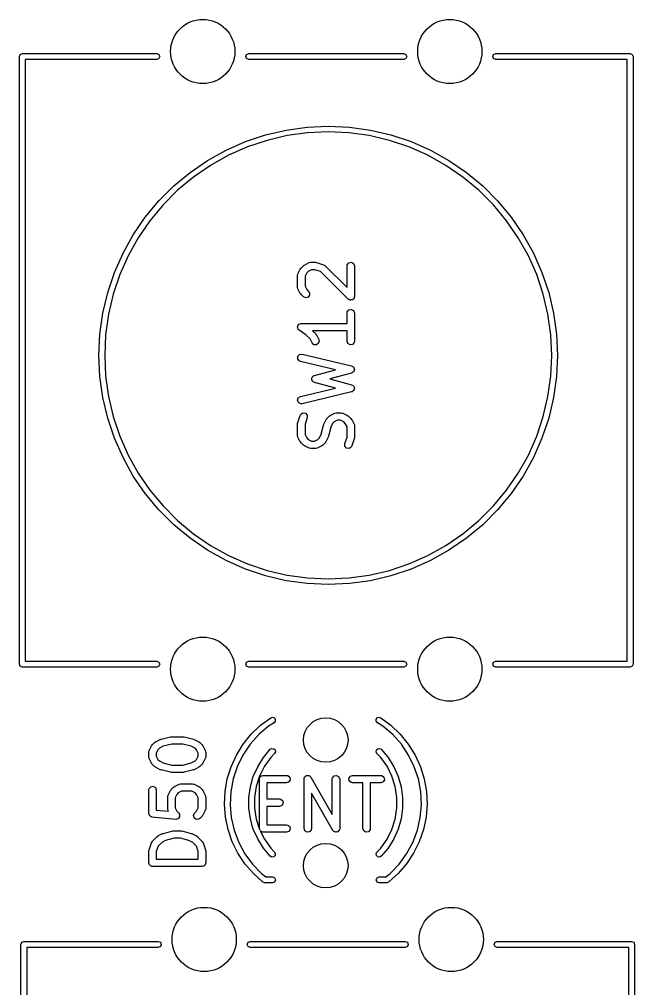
# Model space of a CAD drawing. Extents: x 36 to 247, y -101 to -40.
# Drawn here: x 141.11 to 153.56, y -59.79 to -40.18 of the extents above; entities that cross this region are included whole.
import ezdxf

# ---------------------------------------------------------------- set-up
doc = ezdxf.new("R2010")
doc.units = 0
doc.layers.add('BLACK', color=7, linetype='CONTINUOUS')

msp = doc.modelspace()

# ---------------------------------------------------------------- linework, layer by layer
at = {"layer": 'BLACK', "linetype": 'CONTINUOUS'}
for p, q in [((141.11, -40.93), (141.127574, -40.887574)), ((141.11, -53.23), (141.11, -40.93)), ((141.127574, -40.887574), (141.17, -40.87)), ((141.17, -40.87), (143.89, -40.87)), ((143.89, -40.99), (141.23, -40.99)), ((141.23, -40.99), (141.23, -53.17)), ((143.89, -40.87), (143.932426, -40.887574)), ((143.932426, -40.972426), (143.89, -40.99)), ((143.932426, -40.887574), (143.95, -40.93)), ((143.95, -40.93), (143.932426, -40.972426)), ((145.69, -40.93), (145.707574, -40.887574)), ((145.707574, -40.972426), (145.69, -40.93)), ((145.707574, -40.887574), (145.75, -40.87)), ((145.75, -40.99), (145.707574, -40.972426)), ((145.75, -40.87), (148.89, -40.87)), ((148.89, -40.99), (145.75, -40.99)), ((148.89, -40.87), (148.932426, -40.887574)), ((148.932426, -40.972426), (148.89, -40.99)), ((148.932426, -40.887574), (148.95, -40.93)), ((148.95, -40.93), (148.932426, -40.972426)), ((150.69, -40.93), (150.707574, -40.887574)), ((150.707574, -40.972426), (150.69, -40.93)), ((150.707574, -40.887574), (150.75, -40.87)), ((150.75, -40.99), (150.707574, -40.972426)), ((150.75, -40.87), (153.47, -40.87)), ((153.41, -40.99), (150.75, -40.99)), ((153.41, -53.17), (153.41, -40.99)), ((153.47, -40.87), (153.512426, -40.887574)), ((153.512426, -40.887574), (153.53, -40.93)), ((153.53, -40.93), (153.53, -53.23)), ((146.507577, -42.419939), (146.931962, -42.360739)), ((146.931962, -42.360739), (147.36, -42.34095)), ((147.36, -42.34095), (147.788038, -42.360739)), ((147.788038, -42.360739), (148.212423, -42.419939)), ((145.684182, -42.654215), (146.090464, -42.518043)), ((146.090464, -42.518043), (146.507577, -42.419939)), ((146.52874, -42.533151), (146.121982, -42.628819)), ((146.942589, -42.475421), (146.52874, -42.533151)), ((147.36, -42.456123), (146.942589, -42.475421)), ((147.777411, -42.475421), (147.36, -42.456123)), ((148.19126, -42.533151), (147.777411, -42.475421)), ((148.598018, -42.628819), (148.19126, -42.533151)), ((148.212423, -42.419939), (148.629536, -42.518043)), ((148.629536, -42.518043), (149.035818, -42.654215)), ((145.292197, -42.827293), (145.684182, -42.654215)), ((146.121982, -42.628819), (145.725787, -42.76161)), ((148.994213, -42.76161), (148.598018, -42.628819)), ((149.035818, -42.654215), (149.427803, -42.827293)), ((144.917855, -43.0358), (145.292197, -42.827293)), ((145.343535, -42.930391), (144.978486, -43.133722)), ((145.725787, -42.76161), (145.343535, -42.930391)), ((149.376465, -42.930391), (148.994213, -42.76161)), ((149.741514, -43.133722), (149.376465, -42.930391)), ((149.427803, -42.827293), (149.802145, -43.0358)), ((144.564348, -43.277958), (144.917855, -43.0358)), ((144.978486, -43.133722), (144.633755, -43.369868)), ((150.086245, -43.369868), (149.741514, -43.133722)), ((149.802145, -43.0358), (150.155652, -43.277958)), ((144.234692, -43.551701), (144.564348, -43.277958)), ((150.155652, -43.277958), (150.485308, -43.551701)), ((144.633755, -43.369868), (144.312284, -43.636815)), ((150.407716, -43.636815), (150.086245, -43.369868)), ((143.931701, -43.854692), (144.234692, -43.551701)), ((144.312284, -43.636815), (144.016815, -43.932284)), ((150.703185, -43.932284), (150.407716, -43.636815)), ((150.485308, -43.551701), (150.788299, -43.854692)), ((143.657958, -44.184348), (143.931701, -43.854692)), ((144.016815, -43.932284), (143.749868, -44.253755)), ((150.970132, -44.253755), (150.703185, -43.932284)), ((150.788299, -43.854692), (151.062042, -44.184348)), ((143.4158, -44.537855), (143.657958, -44.184348)), ((143.749868, -44.253755), (143.513722, -44.598486)), ((151.206278, -44.598486), (150.970132, -44.253755)), ((151.062042, -44.184348), (151.3042, -44.537855)), ((143.207293, -44.912197), (143.4158, -44.537855)), ((143.513722, -44.598486), (143.310391, -44.963535)), ((151.409609, -44.963535), (151.206278, -44.598486)), ((151.3042, -44.537855), (151.512707, -44.912197)), ((143.034215, -45.304182), (143.207293, -44.912197)), ((151.512707, -44.912197), (151.685785, -45.304182)), ((143.310391, -44.963535), (143.14161, -45.345787)), ((146.876516, -45.151013), (146.971754, -45.103394)), ((146.971754, -45.103394), (146.99672, -45.095968)), ((146.99672, -45.095968), (147.001081, -45.097009)), ((147.001081, -45.097009), (147.005295, -45.095476)), ((147.005295, -45.095476), (147.100533, -45.095476)), ((147.100533, -45.095476), (147.122615, -45.099369)), ((147.122615, -45.099369), (147.12425, -45.099325)), ((147.12425, -45.099325), (147.267107, -45.146944)), ((147.744342, -45.144824), (147.777319, -45.105524)), ((147.777319, -45.105524), (147.827843, -45.096615)), ((147.827843, -45.096615), (147.872272, -45.122267)), ((151.57839, -45.345787), (151.409609, -44.963535)), ((142.898043, -45.710464), (143.034215, -45.304182)), ((146.747737, -45.327411), (146.795356, -45.232173)), ((146.795356, -45.232173), (146.808714, -45.214162)), ((146.808714, -45.214162), (146.809405, -45.212681)), ((146.809405, -45.212681), (146.857024, -45.165062)), ((146.857024, -45.165062), (146.87539, -45.152202)), ((146.87539, -45.152202), (146.876516, -45.151013)), ((146.924077, -45.310141), (146.889819, -45.378657)), ((146.954484, -45.279734), (146.924077, -45.310141)), ((147.023, -45.245476), (146.954484, -45.279734)), ((147.088363, -45.245476), (147.023, -45.245476)), ((147.202876, -45.283647), (147.088363, -45.245476)), ((147.761786, -45.842556), (147.202876, -45.283647)), ((147.267107, -45.146944), (147.290012, -45.159346)), ((147.290012, -45.159346), (147.292359, -45.163167)), ((147.292359, -45.163167), (147.296423, -45.165062)), ((147.296423, -45.165062), (147.739819, -45.608457)), ((147.739819, -45.170476), (147.744342, -45.144824)), ((147.739819, -45.608457), (147.739819, -45.170476)), ((147.872272, -45.122267), (147.889819, -45.170476)), ((147.889819, -45.170476), (147.889819, -45.789523)), ((151.685785, -45.304182), (151.821957, -45.710464)), ((143.14161, -45.345787), (143.008819, -45.741982)), ((146.739819, -45.360952), (146.744342, -45.3353)), ((146.739819, -45.599047), (146.739819, -45.360952)), ((146.744342, -45.3353), (146.747224, -45.331864)), ((146.747224, -45.331864), (146.747737, -45.327411)), ((146.889819, -45.378657), (146.889819, -45.581342)), ((151.711181, -45.741982), (151.57839, -45.345787)), ((146.741352, -45.60326), (146.739819, -45.599047)), ((146.740311, -45.607621), (146.741352, -45.60326)), ((146.747737, -45.632588), (146.740311, -45.607621)), ((146.795356, -45.727826), (146.747737, -45.632588)), ((146.889819, -45.581342), (146.924077, -45.649858)), ((146.924077, -45.649858), (146.96309, -45.688871)), ((146.96309, -45.688871), (146.97803, -45.710208)), ((142.799939, -46.127577), (142.898043, -45.710464)), ((143.008819, -45.741982), (142.913151, -46.14874)), ((146.796545, -45.728951), (146.795356, -45.727826)), ((146.809405, -45.747318), (146.796545, -45.728951)), ((146.857024, -45.794937), (146.809405, -45.747318)), ((146.90352, -45.816618), (146.857024, -45.794937)), ((146.953075, -45.803341), (146.90352, -45.816618)), ((146.982501, -45.761315), (146.953075, -45.803341)), ((146.97803, -45.710208), (146.982501, -45.761315)), ((147.782239, -45.852093), (147.761786, -45.842556)), ((147.801795, -45.863384), (147.782239, -45.852093)), ((147.805175, -45.862787), (147.801795, -45.863384)), ((147.808283, -45.864237), (147.805175, -45.862787)), ((147.830085, -45.858395), (147.808283, -45.864237)), ((147.852319, -45.854475), (147.830085, -45.858395)), ((147.854523, -45.851847), (147.852319, -45.854475)), ((147.857837, -45.85096), (147.854523, -45.851847)), ((147.870785, -45.832468), (147.857837, -45.85096)), ((147.885296, -45.815175), (147.870785, -45.832468)), ((147.886104, -45.81059), (147.885296, -45.815175)), ((147.887264, -45.808934), (147.886104, -45.81059)), ((147.889819, -45.789523), (147.886976, -45.805645)), ((147.886976, -45.805645), (147.887264, -45.808934)), ((151.806849, -46.14874), (151.711181, -45.741982)), ((151.821957, -45.710464), (151.920061, -46.127577)), ((147.744342, -46.097205), (147.777319, -46.057905)), ((147.777319, -46.057905), (147.827843, -46.048996)), ((147.827843, -46.048996), (147.872272, -46.074648)), ((147.872272, -46.074648), (147.889819, -46.122857)), ((142.740739, -46.551962), (142.799939, -46.127577)), ((142.913151, -46.14874), (142.855421, -46.562589)), ((147.739819, -46.122857), (147.744342, -46.097205)), ((147.739819, -46.333571), (147.739819, -46.122857)), ((147.889819, -46.122857), (147.889819, -46.694285)), ((151.864579, -46.562589), (151.806849, -46.14874)), ((151.920061, -46.127577), (151.979261, -46.551962)), ((146.739974, -46.403744), (146.741706, -46.399794)), ((146.746087, -46.424635), (146.739974, -46.403744)), ((146.740958, -46.395547), (146.75184, -46.376698)), ((146.741706, -46.399794), (146.740958, -46.395547)), ((146.749867, -46.446071), (146.746087, -46.424635)), ((146.75317, -46.448843), (146.749867, -46.446071)), ((146.75184, -46.376698), (146.760587, -46.356764)), ((146.754382, -46.452982), (146.75317, -46.448843)), ((146.773216, -46.470975), (146.754382, -46.452982)), ((146.760587, -46.356764), (146.764454, -46.354852)), ((146.764454, -46.354852), (146.76661, -46.351118)), ((146.76661, -46.351118), (146.787063, -46.343673)), ((146.909894, -46.562093), (146.773216, -46.470975)), ((146.787063, -46.343673), (146.806576, -46.334026)), ((146.806576, -46.334026), (146.810765, -46.335046)), ((146.810765, -46.335046), (146.814819, -46.333571)), ((146.814819, -46.333571), (147.739819, -46.333571)), ((147.739819, -46.483571), (147.043504, -46.483571)), ((147.043504, -46.483571), (147.105947, -46.546014)), ((147.739819, -46.694285), (147.739819, -46.483571)), ((142.72095, -46.98), (142.740739, -46.551962)), ((142.855421, -46.562589), (142.836123, -46.98)), ((146.991275, -46.643474), (146.909894, -46.562093)), ((147.033451, -46.727826), (146.991275, -46.643474)), ((147.105947, -46.546014), (147.118809, -46.564382)), ((147.118809, -46.564382), (147.119996, -46.565506)), ((147.119996, -46.565506), (147.167615, -46.660744)), ((147.167615, -46.660744), (147.175041, -46.68571)), ((151.883877, -46.98), (151.864579, -46.562589)), ((151.979261, -46.551962), (151.99905, -46.98)), ((147.070705, -46.763098), (147.033451, -46.727826)), ((147.121915, -46.766173), (147.070705, -46.763098)), ((147.163121, -46.735609), (147.121915, -46.766173)), ((147.175041, -46.68571), (147.163121, -46.735609)), ((147.757366, -46.742494), (147.739819, -46.694285)), ((147.801795, -46.768146), (147.757366, -46.742494)), ((147.852319, -46.759237), (147.801795, -46.768146)), ((147.885296, -46.719937), (147.852319, -46.759237)), ((147.889819, -46.694285), (147.885296, -46.719937)), ((142.740739, -47.408038), (142.72095, -46.98)), ((142.836123, -46.98), (142.855421, -47.397411)), ((146.742948, -47.049055), (146.745983, -46.997841)), ((146.773541, -47.090238), (146.742948, -47.049055)), ((146.745983, -46.997841), (146.781228, -46.960562)), ((146.781228, -46.960562), (146.832191, -46.954659)), ((146.832191, -46.954659), (147.832191, -47.192754)), ((151.864579, -47.397411), (151.883877, -46.98)), ((151.99905, -46.98), (151.979261, -47.408038)), ((146.797447, -47.100579), (146.773541, -47.090238)), ((147.508303, -47.26983), (146.797447, -47.100579)), ((147.081208, -47.383722), (147.508303, -47.26983)), ((147.832191, -47.192754), (147.856097, -47.203095)), ((147.856097, -47.203095), (147.860788, -47.209409)), ((147.860788, -47.209409), (147.867916, -47.212744)), ((147.867916, -47.212744), (147.875691, -47.229472)), ((147.875691, -47.229472), (147.886691, -47.244278)), ((147.889542, -47.259267), (147.884746, -47.277077)), ((147.886691, -47.244278), (147.886225, -47.252132)), ((147.886225, -47.252132), (147.889542, -47.259267)), ((142.799939, -47.832423), (142.740739, -47.408038)), ((142.855421, -47.397411), (142.913151, -47.81126)), ((147.02581, -47.462637), (147.030854, -47.443901)), ((147.028701, -47.468856), (147.02581, -47.462637)), ((147.030854, -47.443901), (147.032522, -47.424575)), ((147.032522, -47.424575), (147.037365, -47.41972)), ((147.037365, -47.41972), (147.039148, -47.413099)), ((147.039148, -47.413099), (147.055052, -47.40199)), ((147.055052, -47.40199), (147.068755, -47.388255)), ((147.068755, -47.388255), (147.075585, -47.387649)), ((147.075585, -47.387649), (147.081208, -47.383722)), ((147.834144, -47.338182), (147.391613, -47.45619)), ((147.391613, -47.45619), (147.834144, -47.574198)), ((147.840595, -47.333676), (147.834144, -47.338182)), ((147.84841, -47.332771), (147.840595, -47.333676)), ((147.861083, -47.319365), (147.84841, -47.332771)), ((147.876204, -47.308805), (147.861083, -47.319365)), ((147.878248, -47.30121), (147.876204, -47.308805)), ((147.883655, -47.295492), (147.878248, -47.30121)), ((147.884746, -47.277077), (147.883655, -47.295492)), ((151.806849, -47.81126), (151.864579, -47.397411)), ((151.979261, -47.408038), (151.920061, -47.832423)), ((146.797447, -47.811801), (147.508303, -47.642549)), ((147.028112, -47.475688), (147.028701, -47.468856)), ((147.039257, -47.491565), (147.028112, -47.475688)), ((147.047436, -47.509159), (147.039257, -47.491565)), ((147.053647, -47.512064), (147.047436, -47.509159)), ((147.057588, -47.517678), (147.053647, -47.512064)), ((147.081208, -47.528658), (147.057588, -47.517678)), ((147.508303, -47.642549), (147.081208, -47.528658)), ((147.834144, -47.574198), (147.857764, -47.585178)), ((147.857764, -47.585178), (147.862285, -47.591618)), ((147.862285, -47.591618), (147.869319, -47.595142)), ((147.869319, -47.595142), (147.876641, -47.612068)), ((147.876641, -47.612068), (147.887241, -47.627168)), ((147.884417, -47.659899), (147.882831, -47.678282)), ((147.889688, -47.642228), (147.884417, -47.659899)), ((147.887241, -47.627168), (147.886564, -47.635007)), ((147.886564, -47.635007), (147.889688, -47.642228)), ((142.898043, -48.249536), (142.799939, -47.832423)), ((142.913151, -47.81126), (143.008819, -48.218018)), ((146.73995, -47.889199), (146.754614, -47.840037)), ((146.754614, -47.840037), (146.797447, -47.811801)), ((147.832191, -47.719626), (146.832191, -47.957721)), ((147.838759, -47.715296), (147.832191, -47.719626)), ((147.846597, -47.714601), (147.838759, -47.715296)), ((147.859628, -47.701538), (147.846597, -47.714601)), ((147.875024, -47.69139), (147.859628, -47.701538)), ((147.877271, -47.683854), (147.875024, -47.69139)), ((147.882831, -47.678282), (147.877271, -47.683854)), ((151.711181, -48.218018), (151.806849, -47.81126)), ((151.920061, -47.832423), (151.821957, -48.249536)), ((146.760319, -47.936285), (146.73995, -47.889199)), ((146.806188, -47.959263), (146.760319, -47.936285)), ((146.832191, -47.957721), (146.806188, -47.959263)), ((143.034215, -48.655818), (142.898043, -48.249536)), ((143.008819, -48.218018), (143.14161, -48.614213)), ((146.743668, -48.337235), (146.791287, -48.194378)), ((146.791287, -48.194378), (146.803689, -48.171473)), ((146.803689, -48.171473), (146.847402, -48.144618)), ((146.847402, -48.144618), (146.89815, -48.152143)), ((146.933589, -48.241813), (146.889819, -48.373122)), ((146.89815, -48.152143), (146.932188, -48.190529)), ((146.932188, -48.190529), (146.933589, -48.241813)), ((147.333214, -48.2603), (147.380833, -48.212681)), ((147.380833, -48.212681), (147.399199, -48.199821)), ((147.399199, -48.199821), (147.400325, -48.198632)), ((147.400325, -48.198632), (147.495563, -48.151013)), ((147.495563, -48.151013), (147.520529, -48.143587)), ((147.520529, -48.143587), (147.52489, -48.144628)), ((147.52489, -48.144628), (147.529104, -48.143095)), ((147.529104, -48.143095), (147.624342, -48.143095)), ((147.624342, -48.143095), (147.649994, -48.147618)), ((147.649994, -48.147618), (147.653429, -48.1505)), ((147.653429, -48.1505), (147.657883, -48.151013)), ((147.657883, -48.151013), (147.753121, -48.198632)), ((147.753121, -48.198632), (147.771129, -48.211988)), ((147.771129, -48.211988), (147.772612, -48.21268)), ((147.772612, -48.21268), (147.820232, -48.260299)), ((151.57839, -48.614213), (151.711181, -48.218018)), ((151.821957, -48.249536), (151.685785, -48.655818)), ((146.739819, -48.360952), (146.743712, -48.338869)), ((146.739819, -48.599047), (146.739819, -48.360952)), ((146.743712, -48.338869), (146.743668, -48.337235)), ((146.889819, -48.373122), (146.889819, -48.581342)), ((147.220244, -48.572871), (147.265867, -48.390381)), ((147.265867, -48.390381), (147.271139, -48.378558)), ((147.271139, -48.378558), (147.271546, -48.37503)), ((147.271546, -48.37503), (147.319165, -48.279792)), ((147.319165, -48.279792), (147.332523, -48.261781)), ((147.332523, -48.261781), (147.333214, -48.2603)), ((147.409392, -48.434747), (147.36377, -48.617237)), ((147.447886, -48.35776), (147.409392, -48.434747)), ((147.478293, -48.327353), (147.447886, -48.35776)), ((147.546809, -48.293095), (147.478293, -48.327353)), ((147.606637, -48.293095), (147.546809, -48.293095)), ((147.675153, -48.327353), (147.606637, -48.293095)), ((147.705561, -48.35776), (147.675153, -48.327353)), ((147.739819, -48.426276), (147.705561, -48.35776)), ((147.739819, -48.634496), (147.739819, -48.426276)), ((147.820232, -48.260299), (147.833094, -48.278667)), ((147.833094, -48.278667), (147.834282, -48.279792)), ((147.834282, -48.279792), (147.881901, -48.37503)), ((147.881901, -48.37503), (147.889327, -48.399996)), ((147.889327, -48.399996), (147.888285, -48.404357)), ((147.888285, -48.404357), (147.889819, -48.408571)), ((147.889819, -48.408571), (147.889819, -48.646666)), ((143.14161, -48.614213), (143.310391, -48.996465)), ((146.741352, -48.60326), (146.739819, -48.599047)), ((146.740311, -48.607621), (146.741352, -48.60326)), ((146.747737, -48.632588), (146.740311, -48.607621)), ((146.795356, -48.727826), (146.747737, -48.632588)), ((146.889819, -48.581342), (146.924077, -48.649858)), ((147.181751, -48.649858), (147.220244, -48.572871)), ((147.358091, -48.632588), (147.310472, -48.727826)), ((147.358497, -48.629059), (147.358091, -48.632588)), ((147.36377, -48.617237), (147.358497, -48.629059)), ((147.696049, -48.765806), (147.739819, -48.634496)), ((151.409609, -48.996465), (151.57839, -48.614213)), ((143.207293, -49.047803), (143.034215, -48.655818)), ((146.796545, -48.728951), (146.795356, -48.727826)), ((146.809405, -48.747318), (146.796545, -48.728951)), ((146.857024, -48.794937), (146.809405, -48.747318)), ((146.858505, -48.795628), (146.857024, -48.794937)), ((146.876516, -48.808986), (146.858505, -48.795628)), ((146.971754, -48.856605), (146.876516, -48.808986)), ((146.924077, -48.649858), (146.954484, -48.680265)), ((146.954484, -48.680265), (147.023, -48.714523)), ((147.023, -48.714523), (147.082828, -48.714523)), ((147.082828, -48.714523), (147.151344, -48.680265)), ((147.229312, -48.808986), (147.134074, -48.856605)), ((147.151344, -48.680265), (147.181751, -48.649858)), ((147.230437, -48.807796), (147.229312, -48.808986)), ((147.248804, -48.794937), (147.230437, -48.807796)), ((147.296423, -48.747318), (147.248804, -48.794937)), ((147.297114, -48.745836), (147.296423, -48.747318)), ((147.310472, -48.727826), (147.297114, -48.745836)), ((147.69745, -48.81709), (147.696049, -48.765806)), ((147.731487, -48.855475), (147.69745, -48.81709)), ((147.825948, -48.836145), (147.782236, -48.863)), ((147.838351, -48.81324), (147.825948, -48.836145)), ((147.88597, -48.670384), (147.838351, -48.81324)), ((147.889819, -48.646666), (147.885925, -48.668748)), ((147.885925, -48.668748), (147.88597, -48.670384)), ((151.685785, -48.655818), (151.512707, -49.047803)), ((143.310391, -48.996465), (143.513722, -49.361514)), ((146.976207, -48.857117), (146.971754, -48.856605)), ((146.979643, -48.86), (146.976207, -48.857117)), ((147.005295, -48.864523), (146.979643, -48.86)), ((147.100533, -48.864523), (147.005295, -48.864523)), ((147.104746, -48.862989), (147.100533, -48.864523)), ((147.109107, -48.864031), (147.104746, -48.862989)), ((147.134074, -48.856605), (147.109107, -48.864031)), ((147.782236, -48.863), (147.731487, -48.855475)), ((151.206278, -49.361514), (151.409609, -48.996465)), ((143.4158, -49.422145), (143.207293, -49.047803)), ((151.512707, -49.047803), (151.3042, -49.422145)), ((143.657958, -49.775652), (143.4158, -49.422145)), ((143.513722, -49.361514), (143.749868, -49.706245)), ((150.970132, -49.706245), (151.206278, -49.361514)), ((151.3042, -49.422145), (151.062042, -49.775652)), ((143.931701, -50.105308), (143.657958, -49.775652)), ((143.749868, -49.706245), (144.016815, -50.027716)), ((150.703185, -50.027716), (150.970132, -49.706245)), ((151.062042, -49.775652), (150.788299, -50.105308)), ((144.234692, -50.408299), (143.931701, -50.105308)), ((144.016815, -50.027716), (144.312284, -50.323185)), ((150.407716, -50.323185), (150.703185, -50.027716)), ((150.788299, -50.105308), (150.485308, -50.408299)), ((144.564348, -50.682042), (144.234692, -50.408299)), ((144.312284, -50.323185), (144.633755, -50.590132)), ((150.086245, -50.590132), (150.407716, -50.323185)), ((150.485308, -50.408299), (150.155652, -50.682042)), ((144.633755, -50.590132), (144.978486, -50.826278)), ((149.741514, -50.826278), (150.086245, -50.590132)), ((144.917855, -50.9242), (144.564348, -50.682042)), ((150.155652, -50.682042), (149.802145, -50.9242)), ((145.292197, -51.132707), (144.917855, -50.9242)), ((144.978486, -50.826278), (145.343535, -51.029609)), ((149.376465, -51.029609), (149.741514, -50.826278)), ((149.802145, -50.9242), (149.427803, -51.132707)), ((145.684182, -51.305785), (145.292197, -51.132707)), ((145.343535, -51.029609), (145.725787, -51.19839)), ((148.994213, -51.19839), (149.376465, -51.029609)), ((149.427803, -51.132707), (149.035818, -51.305785)), ((146.090464, -51.441957), (145.684182, -51.305785)), ((145.725787, -51.19839), (146.121982, -51.331181)), ((146.121982, -51.331181), (146.52874, -51.426849)), ((148.19126, -51.426849), (148.598018, -51.331181)), ((148.598018, -51.331181), (148.994213, -51.19839)), ((149.035818, -51.305785), (148.629536, -51.441957)), ((146.507577, -51.540061), (146.090464, -51.441957)), ((146.931962, -51.599261), (146.507577, -51.540061)), ((146.52874, -51.426849), (146.942589, -51.484579)), ((146.942589, -51.484579), (147.36, -51.503877)), ((147.36, -51.503877), (147.777411, -51.484579)), ((147.777411, -51.484579), (148.19126, -51.426849)), ((148.212423, -51.540061), (147.788038, -51.599261)), ((148.629536, -51.441957), (148.212423, -51.540061)), ((147.36, -51.61905), (146.931962, -51.599261)), ((147.788038, -51.599261), (147.36, -51.61905)), ((141.127574, -53.272426), (141.11, -53.23)), ((141.17, -53.29), (141.127574, -53.272426)), ((143.89, -53.29), (141.17, -53.29)), ((141.23, -53.17), (143.89, -53.17)), ((143.89, -53.17), (143.932426, -53.187574)), ((143.932426, -53.272426), (143.89, -53.29)), ((143.932426, -53.187574), (143.95, -53.23)), ((143.95, -53.23), (143.932426, -53.272426)), ((145.69, -53.23), (145.707574, -53.187574)), ((145.707574, -53.272426), (145.69, -53.23)), ((145.707574, -53.187574), (145.75, -53.17)), ((145.75, -53.29), (145.707574, -53.272426)), ((145.75, -53.17), (148.89, -53.17)), ((148.89, -53.29), (145.75, -53.29)), ((148.89, -53.17), (148.932426, -53.187574)), ((148.932426, -53.272426), (148.89, -53.29)), ((148.932426, -53.187574), (148.95, -53.23)), ((148.95, -53.23), (148.932426, -53.272426)), ((150.69, -53.23), (150.707574, -53.187574)), ((150.707574, -53.272426), (150.69, -53.23)), ((150.707574, -53.187574), (150.75, -53.17)), ((150.75, -53.29), (150.707574, -53.272426)), ((150.75, -53.17), (153.41, -53.17)), ((153.47, -53.29), (150.75, -53.29)), ((153.512426, -53.272426), (153.47, -53.29)), ((153.53, -53.23), (153.512426, -53.272426)), ((145.990254, -54.466317), (146.198872, -54.312244)), ((146.198871, -54.312243), (146.234719, -54.302757)), ((146.198872, -54.312244), (146.198871, -54.312243)), ((146.234719, -54.302757), (146.269297, -54.316155)), ((146.269297, -54.316155), (146.289396, -54.347317)), ((148.330604, -54.347317), (148.350703, -54.316155)), ((148.350703, -54.316155), (148.385281, -54.302757)), ((148.385281, -54.302757), (148.421129, -54.312243)), ((148.421129, -54.312243), (148.421128, -54.312244)), ((148.421128, -54.312244), (148.629746, -54.466317)), ((145.802758, -54.645497), (145.990254, -54.466317)), ((146.153711, -54.48409), (145.954615, -54.65469)), ((146.263913, -54.413088), (146.153711, -54.48409)), ((146.287339, -54.384342), (146.263913, -54.413087)), ((146.263913, -54.413087), (146.263913, -54.413088)), ((146.289396, -54.347317), (146.287339, -54.384342)), ((148.332661, -54.384342), (148.330604, -54.347317)), ((148.356087, -54.413087), (148.332661, -54.384342)), ((148.356087, -54.413088), (148.356087, -54.413087)), ((148.466289, -54.48409), (148.356087, -54.413088)), ((148.665385, -54.65469), (148.466289, -54.48409)), ((148.629746, -54.466317), (148.817242, -54.645497)), ((143.977105, -54.747953), (144.167581, -54.700334)), ((144.167581, -54.700334), (144.182513, -54.69928)), ((144.182513, -54.69928), (144.185771, -54.698095)), ((144.185771, -54.698095), (144.423866, -54.698095)), ((144.423866, -54.698095), (144.438607, -54.700694)), ((144.438607, -54.700694), (144.442056, -54.700334)), ((144.442056, -54.700334), (144.632532, -54.747953)), ((145.639386, -54.846916), (145.802758, -54.645497)), ((145.954615, -54.65469), (145.780416, -54.850645)), ((148.839584, -54.850645), (148.665385, -54.65469)), ((148.817242, -54.645497), (148.980614, -54.846916)), ((143.737737, -54.977649), (143.785356, -54.882411)), ((143.785356, -54.882411), (143.798714, -54.8644)), ((143.798714, -54.8644), (143.799405, -54.862919)), ((143.799405, -54.862919), (143.847024, -54.8153)), ((143.847024, -54.8153), (143.86539, -54.80244)), ((143.86539, -54.80244), (143.866516, -54.801251)), ((143.866516, -54.801251), (143.961754, -54.753632)), ((144.021471, -54.891478), (143.944484, -54.929972)), ((143.961754, -54.753632), (143.97416, -54.749941)), ((143.97416, -54.749941), (143.977105, -54.747953)), ((144.195005, -54.848095), (144.021471, -54.891478)), ((144.414632, -54.848095), (144.195005, -54.848095)), ((144.588166, -54.891478), (144.414632, -54.848095)), ((144.665153, -54.929972), (144.588166, -54.891478)), ((144.632532, -54.747953), (144.644354, -54.753225)), ((144.644354, -54.753225), (144.647883, -54.753632)), ((144.647883, -54.753632), (144.743121, -54.801251)), ((144.743121, -54.801251), (144.761129, -54.814607)), ((144.761129, -54.814607), (144.762612, -54.815299)), ((144.762612, -54.815299), (144.810232, -54.862918)), ((144.810232, -54.862918), (144.823094, -54.881286)), ((144.823094, -54.881286), (144.824282, -54.882411)), ((144.824282, -54.882411), (144.871901, -54.977649)), ((145.502751, -55.06735), (145.639386, -54.846916)), ((145.780416, -54.850645), (145.634314, -55.068355)), ((148.985686, -55.068355), (148.839584, -54.850645)), ((148.980614, -54.846916), (149.117249, -55.06735)), ((143.729819, -55.01119), (143.734342, -54.985538)), ((143.729819, -55.106428), (143.729819, -55.01119)), ((143.731352, -55.110641), (143.729819, -55.106428)), ((143.730311, -55.115002), (143.731352, -55.110641)), ((143.737737, -55.139969), (143.730311, -55.115002)), ((143.734342, -54.985538), (143.737224, -54.982102)), ((143.737224, -54.982102), (143.737737, -54.977649)), ((143.914077, -54.960379), (143.879819, -55.028895)), ((143.879819, -55.028895), (143.879819, -55.088723)), ((143.879819, -55.088723), (143.914077, -55.157239)), ((143.944484, -54.929972), (143.914077, -54.960379)), ((144.695561, -54.960379), (144.665153, -54.929972)), ((144.729819, -55.028895), (144.695561, -54.960379)), ((144.695561, -55.157238), (144.729819, -55.088723)), ((144.729819, -55.088723), (144.729819, -55.028895)), ((144.871901, -54.977649), (144.879327, -55.002615)), ((144.879819, -55.106428), (144.875296, -55.13208)), ((144.879327, -55.002615), (144.878285, -55.006976)), ((144.878285, -55.006976), (144.879819, -55.01119)), ((144.879819, -55.01119), (144.879819, -55.106428)), ((145.395041, -55.30327), (145.502751, -55.06735)), ((145.634314, -55.068355), (145.518993, -55.303822)), ((146.047352, -55.118858), (146.18697, -54.952225)), ((146.196546, -55.115196), (146.069065, -55.29615)), ((146.18697, -54.952225), (146.219697, -54.93479)), ((146.273357, -55.035516), (146.196546, -55.115196)), ((146.219697, -54.93479), (146.256422, -54.939921)), ((146.256422, -54.939921), (146.283117, -54.96566)), ((146.289586, -55.002173), (146.273356, -55.035515)), ((146.273356, -55.035515), (146.273357, -55.035516)), ((146.283117, -54.96566), (146.289586, -55.002173)), ((148.330414, -55.002173), (148.336883, -54.96566)), ((148.346644, -55.035515), (148.330414, -55.002173)), ((148.336883, -54.96566), (148.363578, -54.939921)), ((148.346643, -55.035516), (148.346644, -55.035515)), ((148.423454, -55.115196), (148.346643, -55.035516)), ((148.363578, -54.939921), (148.400303, -54.93479)), ((148.400303, -54.93479), (148.43303, -54.952225)), ((148.550935, -55.29615), (148.423454, -55.115196)), ((148.43303, -54.952225), (148.572648, -55.118858)), ((149.101007, -55.303822), (148.985686, -55.068355)), ((149.117249, -55.06735), (149.224959, -55.30327)), ((143.785356, -55.235207), (143.737737, -55.139969)), ((143.786545, -55.236332), (143.785356, -55.235207)), ((143.799405, -55.254699), (143.786545, -55.236332)), ((143.847024, -55.302318), (143.799405, -55.254699)), ((143.848505, -55.303009), (143.847024, -55.302318)), ((143.866516, -55.316367), (143.848505, -55.303009)), ((143.914077, -55.157239), (143.944484, -55.187646)), ((143.944484, -55.187646), (144.021471, -55.226139)), ((144.021471, -55.226139), (144.195005, -55.269523)), ((144.195005, -55.269523), (144.414632, -55.269523)), ((144.414632, -55.269523), (144.588166, -55.226139)), ((144.588166, -55.226139), (144.665153, -55.187645)), ((144.665153, -55.187645), (144.695561, -55.157238)), ((144.762612, -55.302319), (144.744246, -55.315178)), ((144.810232, -55.2547), (144.762612, -55.302319)), ((144.810922, -55.253218), (144.810232, -55.2547)), ((144.824282, -55.235207), (144.810922, -55.253218)), ((144.871901, -55.139969), (144.824282, -55.235207)), ((144.872413, -55.135515), (144.871901, -55.139969)), ((144.875296, -55.13208), (144.872413, -55.135515)), ((145.31798, -55.550902), (145.395041, -55.30327)), ((145.518993, -55.303822), (145.436572, -55.552721)), ((145.843911, -55.501916), (145.932253, -55.303282)), ((145.932253, -55.303282), (146.047352, -55.118858)), ((146.069065, -55.29615), (145.970733, -55.494459)), ((148.649267, -55.494459), (148.550935, -55.29615)), ((148.572648, -55.118858), (148.687747, -55.303282)), ((148.687747, -55.303282), (148.776089, -55.501916)), ((149.183428, -55.552721), (149.101007, -55.303822)), ((149.224959, -55.30327), (149.30202, -55.550902)), ((143.961754, -55.363986), (143.866516, -55.316367)), ((143.965282, -55.364392), (143.961754, -55.363986)), ((143.977105, -55.369665), (143.965282, -55.364392)), ((144.167581, -55.417284), (143.977105, -55.369665)), ((144.171029, -55.416923), (144.167581, -55.417284)), ((144.185771, -55.419523), (144.171029, -55.416923)), ((144.423866, -55.419523), (144.185771, -55.419523)), ((144.427123, -55.418337), (144.423866, -55.419523)), ((144.442056, -55.417284), (144.427123, -55.418337)), ((144.632532, -55.369665), (144.442056, -55.417284)), ((144.635476, -55.367676), (144.632532, -55.369665)), ((144.647883, -55.363986), (144.635476, -55.367676)), ((144.743121, -55.316367), (144.647883, -55.363986)), ((144.744246, -55.315178), (144.743121, -55.316367)), ((145.784039, -55.710902), (145.843911, -55.501916)), ((145.970733, -55.494459), (145.903861, -55.705465)), ((145.983, -55.514239), (145.992743, -55.497366)), ((145.992743, -55.497366), (145.999101, -55.495051)), ((145.999101, -55.495051), (146.003452, -55.489867)), ((146.003452, -55.489867), (146.022643, -55.486482)), ((146.022643, -55.486482), (146.040952, -55.479819)), ((146.040952, -55.479819), (146.517142, -55.479819)), ((146.517142, -55.479819), (146.542794, -55.484342)), ((146.542794, -55.484342), (146.582094, -55.517319)), ((146.88093, -55.51703), (146.895789, -55.504673)), ((146.895789, -55.504673), (146.908214, -55.489867)), ((146.908214, -55.489867), (146.915043, -55.488662)), ((146.915043, -55.488662), (146.920377, -55.484228)), ((146.920377, -55.484228), (146.939704, -55.484314)), ((146.939704, -55.484314), (146.958738, -55.480958)), ((146.958738, -55.480958), (146.964744, -55.484426)), ((146.964744, -55.484426), (146.971679, -55.484457)), ((146.971679, -55.484457), (146.986427, -55.496945)), ((146.986427, -55.496945), (147.003167, -55.50661)), ((147.003167, -55.50661), (147.005539, -55.513127)), ((147.446665, -55.529167), (147.479642, -55.489867)), ((147.479642, -55.489867), (147.530166, -55.480958)), ((147.530166, -55.480958), (147.574595, -55.50661)), ((147.574595, -55.50661), (147.592142, -55.554819)), ((147.776615, -55.541795), (147.802267, -55.497366)), ((147.802267, -55.497366), (147.850476, -55.479819)), ((147.850476, -55.479819), (148.421904, -55.479819)), ((148.421904, -55.479819), (148.447556, -55.484342)), ((148.447556, -55.484342), (148.486856, -55.517319)), ((148.716139, -55.705465), (148.649267, -55.494459)), ((148.776089, -55.501916), (148.835961, -55.710902)), ((143.767319, -55.708143), (143.817843, -55.699234)), ((143.817843, -55.699234), (143.862272, -55.724886)), ((144.246342, -55.707202), (144.247468, -55.706013)), ((144.247468, -55.706013), (144.342706, -55.658394)), ((144.342706, -55.658394), (144.367672, -55.650968)), ((144.367672, -55.650968), (144.372033, -55.652009)), ((144.372033, -55.652009), (144.376247, -55.650476)), ((144.376247, -55.650476), (144.614342, -55.650476)), ((144.614342, -55.650476), (144.639994, -55.654999)), ((144.639994, -55.654999), (144.643429, -55.657881)), ((144.643429, -55.657881), (144.647883, -55.658394)), ((144.647883, -55.658394), (144.743121, -55.706013)), ((144.743121, -55.706013), (144.761129, -55.719369)), ((145.2728, -55.806282), (145.31798, -55.550902)), ((145.436572, -55.552721), (145.388564, -55.810478)), ((145.903861, -55.705465), (145.870019, -55.924212)), ((145.965952, -55.554819), (145.967669, -55.545077)), ((145.965952, -56.554819), (145.965952, -55.554819)), ((145.967091, -55.541795), (145.968757, -55.538909)), ((145.967669, -55.545077), (145.967091, -55.541795)), ((145.968757, -55.538909), (145.970475, -55.529167)), ((145.970475, -55.529167), (145.983, -55.514239)), ((146.517142, -55.629819), (146.115952, -55.629819)), ((146.115952, -55.629819), (146.115952, -55.956009)), ((146.565351, -55.612272), (146.517142, -55.629819)), ((146.591003, -55.567843), (146.565351, -55.612272)), ((146.582094, -55.517319), (146.591003, -55.567843)), ((146.870714, -55.554819), (146.875237, -55.529167)), ((146.870714, -56.554819), (146.870714, -55.554819)), ((146.875237, -55.529167), (146.879695, -55.523853)), ((146.879695, -55.523853), (146.88093, -55.51703)), ((147.005539, -55.513127), (147.010832, -55.517609)), ((147.010832, -55.517609), (147.442142, -56.272402)), ((147.442142, -55.554819), (147.446665, -55.529167)), ((147.442142, -56.272402), (147.442142, -55.554819)), ((147.592142, -55.554819), (147.592142, -56.554819)), ((147.785524, -55.592319), (147.776615, -55.541795)), ((147.824824, -55.625296), (147.785524, -55.592319)), ((147.850476, -55.629819), (147.824824, -55.625296)), ((148.06119, -55.629819), (147.850476, -55.629819)), ((148.06119, -56.554819), (148.06119, -55.629819)), ((148.421904, -55.629819), (148.21119, -55.629819)), ((148.21119, -55.629819), (148.21119, -56.554819)), ((148.470113, -55.612272), (148.421904, -55.629819)), ((148.495765, -55.567843), (148.470113, -55.612272)), ((148.486856, -55.517319), (148.495765, -55.567843)), ((148.749981, -55.924212), (148.716139, -55.705465)), ((149.231436, -55.810478), (149.183428, -55.552721)), ((149.30202, -55.550902), (149.3472, -55.806282)), ((143.729819, -55.773095), (143.734342, -55.747443)), ((143.729819, -56.249285), (143.729819, -55.773095)), ((143.734342, -55.747443), (143.767319, -55.708143)), ((143.862272, -55.724886), (143.879819, -55.773095)), ((143.879819, -55.773095), (143.879819, -56.18141)), ((144.110771, -55.915952), (144.115294, -55.8903)), ((144.115294, -55.8903), (144.118176, -55.886864)), ((144.118176, -55.886864), (144.118689, -55.882411)), ((144.118689, -55.882411), (144.166308, -55.787173)), ((144.166308, -55.787173), (144.179666, -55.769162)), ((144.179666, -55.769162), (144.180357, -55.767681)), ((144.180357, -55.767681), (144.227976, -55.720062)), ((144.227976, -55.720062), (144.246342, -55.707202)), ((144.295029, -55.865141), (144.260771, -55.933657)), ((144.325436, -55.834734), (144.295029, -55.865141)), ((144.393952, -55.800476), (144.325436, -55.834734)), ((144.596637, -55.800476), (144.393952, -55.800476)), ((144.665153, -55.834734), (144.596637, -55.800476)), ((144.695561, -55.865141), (144.665153, -55.834734)), ((144.729819, -55.933657), (144.695561, -55.865141)), ((144.761129, -55.719369), (144.762612, -55.720061)), ((144.762612, -55.720061), (144.810232, -55.76768)), ((144.810232, -55.76768), (144.823094, -55.786048)), ((144.823094, -55.786048), (144.824282, -55.787173)), ((144.824282, -55.787173), (144.871901, -55.882411)), ((144.871901, -55.882411), (144.879327, -55.907377)), ((145.260225, -56.065323), (145.2728, -55.806282)), ((145.388564, -55.810478), (145.375852, -56.07236)), ((145.753801, -55.926182), (145.784039, -55.710902)), ((147.452024, -56.59203), (147.020714, -55.837235)), ((147.020714, -55.837235), (147.020714, -56.554819)), ((148.835961, -55.710902), (148.866199, -55.926182)), ((149.244148, -56.07236), (149.231436, -55.810478)), ((149.3472, -55.806282), (149.359775, -56.065323)), ((144.110771, -56.154047), (144.110771, -55.915952)), ((144.260771, -55.933657), (144.260771, -56.136342)), ((144.729819, -56.136342), (144.729819, -55.933657)), ((144.879327, -55.907377), (144.878285, -55.911738)), ((144.878285, -55.911738), (144.879819, -55.915952)), ((144.879819, -55.915952), (144.879819, -56.154047)), ((145.280457, -56.323878), (145.260225, -56.065323)), ((145.375852, -56.07236), (145.398668, -56.333555)), ((145.753784, -56.143575), (145.753801, -55.926182)), ((145.870019, -55.924212), (145.870001, -56.145562)), ((146.115952, -55.956009), (146.374285, -55.956009)), ((146.374285, -55.956009), (146.399937, -55.960532)), ((146.422494, -56.088462), (146.374285, -56.106009)), ((146.399937, -55.960532), (146.439237, -55.993509)), ((146.448146, -56.044033), (146.422494, -56.088462)), ((146.439237, -55.993509), (146.448146, -56.044033)), ((148.749999, -56.145562), (148.749981, -55.924212)), ((148.866199, -55.926182), (148.866216, -56.143575)), ((149.221332, -56.333555), (149.244148, -56.07236)), ((149.359775, -56.065323), (149.339543, -56.323878)), ((143.735266, -56.264251), (143.729819, -56.249285)), ((143.736458, -56.280136), (143.735266, -56.264251)), ((143.74378, -56.287642), (143.736458, -56.280136)), ((143.747366, -56.297494), (143.74378, -56.287642)), ((143.879819, -56.18141), (144.128009, -56.206229)), ((144.112304, -56.15826), (144.110771, -56.154047)), ((144.111263, -56.162621), (144.112304, -56.15826)), ((144.118689, -56.187588), (144.111263, -56.162621)), ((144.128009, -56.206229), (144.118689, -56.187588)), ((144.260771, -56.136342), (144.295029, -56.204858)), ((144.295029, -56.204858), (144.334042, -56.243871)), ((144.334042, -56.243871), (144.348982, -56.265208)), ((144.348982, -56.265208), (144.349024, -56.265699)), ((144.349024, -56.265699), (144.34937, -56.266053)), ((144.34937, -56.266053), (144.351257, -56.291213)), ((144.351257, -56.291213), (144.353453, -56.316315)), ((144.634866, -56.290367), (144.656548, -56.24387)), ((144.648143, -56.339922), (144.634866, -56.290367)), ((144.656548, -56.24387), (144.695561, -56.204857)), ((144.695561, -56.204857), (144.729819, -56.136342)), ((144.824282, -56.282826), (144.810922, -56.300837)), ((144.871901, -56.187588), (144.824282, -56.282826)), ((144.872413, -56.183134), (144.871901, -56.187588)), ((144.875296, -56.179699), (144.872413, -56.183134)), ((144.879819, -56.154047), (144.875296, -56.179699)), ((145.783988, -56.358859), (145.753784, -56.143575)), ((145.870001, -56.145562), (145.903809, -56.364315)), ((146.374285, -56.106009), (146.115952, -56.106009)), ((146.115952, -56.106009), (146.115952, -56.479819)), ((148.716191, -56.364315), (148.749999, -56.145562)), ((148.866216, -56.143575), (148.836012, -56.358859)), ((143.761159, -56.305457), (143.747366, -56.297494)), ((143.772282, -56.31686), (143.761159, -56.305457)), ((143.789102, -56.321591), (143.772282, -56.31686)), ((143.791795, -56.323146), (143.789102, -56.321591)), ((143.793537, -56.322838), (143.791795, -56.323146)), ((143.797356, -56.323913), (143.793537, -56.322838)), ((144.273546, -56.371532), (143.797356, -56.323913)), ((144.274025, -56.371409), (144.273546, -56.371532)), ((144.274472, -56.371618), (144.274025, -56.371409)), ((144.298822, -56.365093), (144.274472, -56.371618)), ((144.323262, -56.358869), (144.298822, -56.365093)), ((144.323549, -56.358468), (144.323262, -56.358869)), ((144.324027, -56.358341), (144.323549, -56.358468)), ((144.338475, -56.337705), (144.324027, -56.358341)), ((144.353207, -56.317213), (144.338475, -56.337705)), ((144.353453, -56.316315), (144.353169, -56.316719)), ((144.353169, -56.316719), (144.353207, -56.317213)), ((144.690168, -56.369348), (144.648143, -56.339922)), ((144.741275, -56.364878), (144.690168, -56.369348)), ((144.762612, -56.349938), (144.741275, -56.364878)), ((144.810232, -56.302319), (144.762612, -56.349938)), ((144.810922, -56.300837), (144.810232, -56.302319)), ((145.333171, -56.57781), (145.280457, -56.323878)), ((145.398668, -56.333555), (145.456594, -56.589266)), ((145.843827, -56.567855), (145.783988, -56.358859)), ((145.903809, -56.364315), (145.970649, -56.575332)), ((146.115952, -56.479819), (146.517142, -56.479819)), ((146.517142, -56.479819), (146.542794, -56.484342)), ((146.542794, -56.484342), (146.582094, -56.517319)), ((148.649351, -56.575332), (148.716191, -56.364315)), ((148.836012, -56.358859), (148.776173, -56.567855)), ((149.163406, -56.589266), (149.221332, -56.333555)), ((149.339543, -56.323878), (149.286829, -56.57781)), ((143.914135, -56.706013), (144.009373, -56.658394)), ((144.009373, -56.658394), (144.021779, -56.654703)), ((144.021779, -56.654703), (144.024724, -56.652715)), ((144.024724, -56.652715), (144.2152, -56.605096)), ((144.2152, -56.605096), (144.230132, -56.604042)), ((144.230132, -56.604042), (144.23339, -56.602857)), ((144.23339, -56.602857), (144.376247, -56.602857)), ((144.376247, -56.602857), (144.390988, -56.605456)), ((144.390988, -56.605456), (144.394437, -56.605096)), ((144.394437, -56.605096), (144.584913, -56.652715)), ((144.584913, -56.652715), (144.596735, -56.657987)), ((144.596735, -56.657987), (144.600264, -56.658394)), ((144.600264, -56.658394), (144.695502, -56.706013)), ((145.417524, -56.823054), (145.333171, -56.57781)), ((145.456594, -56.589266), (145.548565, -56.834796)), ((145.932139, -56.766502), (145.843827, -56.567855)), ((145.972615, -56.573127), (145.965952, -56.554819)), ((145.970649, -56.575332), (145.974304, -56.582707)), ((145.974304, -56.582707), (145.972615, -56.573127)), ((146.000372, -56.61277), (145.984728, -56.603737)), ((145.984728, -56.603737), (146.068949, -56.773656)), ((146.0153, -56.625296), (146.000372, -56.61277)), ((146.025042, -56.627013), (146.0153, -56.625296)), ((146.027928, -56.62868), (146.025042, -56.627013)), ((146.03121, -56.628101), (146.027928, -56.62868)), ((146.040952, -56.629819), (146.03121, -56.628101)), ((146.517142, -56.629819), (146.040952, -56.629819)), ((146.565351, -56.612272), (146.517142, -56.629819)), ((146.591003, -56.567843), (146.565351, -56.612272)), ((146.582094, -56.517319), (146.591003, -56.567843)), ((146.888261, -56.603028), (146.870714, -56.554819)), ((146.93269, -56.62868), (146.888261, -56.603028)), ((146.983214, -56.619771), (146.93269, -56.62868)), ((147.016191, -56.580471), (146.983214, -56.619771)), ((147.020714, -56.554819), (147.016191, -56.580471)), ((147.457317, -56.596511), (147.452024, -56.59203)), ((147.459689, -56.603028), (147.457317, -56.596511)), ((147.476426, -56.612691), (147.459689, -56.603028)), ((147.491177, -56.625181), (147.476426, -56.612691)), ((147.498111, -56.625211), (147.491177, -56.625181)), ((147.504118, -56.62868), (147.498111, -56.625211)), ((147.523151, -56.625323), (147.504118, -56.62868)), ((147.542479, -56.62541), (147.523151, -56.625323)), ((147.547812, -56.620975), (147.542479, -56.62541)), ((147.554642, -56.619771), (147.547812, -56.620975)), ((147.567066, -56.604964), (147.554642, -56.619771)), ((147.581926, -56.592608), (147.567066, -56.604964)), ((147.58316, -56.585784), (147.581926, -56.592608)), ((147.587619, -56.580471), (147.58316, -56.585784)), ((147.592142, -56.554819), (147.587619, -56.580471)), ((148.078737, -56.603028), (148.06119, -56.554819)), ((148.123166, -56.62868), (148.078737, -56.603028)), ((148.17369, -56.619771), (148.123166, -56.62868)), ((148.206667, -56.580471), (148.17369, -56.619771)), ((148.21119, -56.554819), (148.206667, -56.580471)), ((148.551051, -56.773656), (148.649351, -56.575332)), ((148.776173, -56.567855), (148.687861, -56.766502)), ((149.071435, -56.834796), (149.163406, -56.589266)), ((149.286829, -56.57781), (149.202476, -56.823054)), ((143.733668, -56.987473), (143.781287, -56.844616)), ((143.781287, -56.844616), (143.793689, -56.821711)), ((143.793689, -56.821711), (143.79751, -56.819363)), ((143.79751, -56.819363), (143.799405, -56.8153)), ((143.799405, -56.8153), (143.894643, -56.720062)), ((143.894643, -56.720062), (143.913011, -56.707199)), ((143.913011, -56.707199), (143.914135, -56.706013)), ((143.992103, -56.834734), (143.91799, -56.908846)), ((144.06909, -56.79624), (143.992103, -56.834734)), ((144.242624, -56.752857), (144.06909, -56.79624)), ((144.367013, -56.752857), (144.242624, -56.752857)), ((144.540547, -56.79624), (144.367013, -56.752857)), ((144.617534, -56.834734), (144.540547, -56.79624)), ((144.691648, -56.908847), (144.617534, -56.834734)), ((144.695502, -56.706013), (144.713512, -56.719371)), ((144.713512, -56.719371), (144.714994, -56.720062)), ((144.714994, -56.720062), (144.810233, -56.8153)), ((144.810233, -56.8153), (144.825174, -56.836637)), ((144.825174, -56.836637), (144.825564, -56.841105)), ((144.825564, -56.841105), (144.828351, -56.844616)), ((144.828351, -56.844616), (144.87597, -56.987472)), ((145.532165, -57.055685), (145.417524, -56.823054)), ((145.548565, -56.834796), (145.672893, -57.065634)), ((146.047208, -56.950944), (145.932139, -56.766502)), ((146.068949, -56.773656), (146.196402, -56.95463)), ((148.423598, -56.95463), (148.551051, -56.773656)), ((148.687861, -56.766502), (148.572792, -56.950944)), ((148.947107, -57.065634), (149.071435, -56.834796)), ((149.202476, -56.823054), (149.087835, -57.055685)), ((143.729819, -57.01119), (143.733712, -56.989107)), ((143.729819, -57.249285), (143.729819, -57.01119)), ((143.733712, -56.989107), (143.733668, -56.987473)), ((143.91799, -56.908846), (143.879819, -57.02336)), ((143.879819, -57.02336), (143.879819, -57.174285)), ((144.729819, -57.02336), (144.691648, -56.908847)), ((144.729819, -57.174285), (144.729819, -57.02336)), ((144.87597, -56.987472), (144.879259, -57.009652)), ((144.879259, -57.009652), (144.879819, -57.01119)), ((144.879819, -57.01119), (144.879819, -57.249285)), ((145.67526, -57.271981), (145.532165, -57.055685)), ((145.672893, -57.065634), (145.827293, -57.27754)), ((146.186801, -57.117599), (146.047208, -56.950944)), ((146.196402, -56.95463), (146.273201, -57.034322)), ((146.273201, -57.034322), (146.2732, -57.034323)), ((146.2732, -57.034323), (146.289424, -57.067667)), ((146.289424, -57.067667), (146.28295, -57.10418)), ((148.330576, -57.067667), (148.3468, -57.034323)), ((148.33705, -57.10418), (148.330576, -57.067667)), ((148.346799, -57.034322), (148.423598, -56.95463)), ((148.3468, -57.034323), (148.346799, -57.034322)), ((148.572792, -56.950944), (148.433199, -57.117599)), ((148.792707, -57.27754), (148.947107, -57.065634)), ((149.087835, -57.055685), (148.94474, -57.271981)), ((143.736482, -57.267593), (143.729819, -57.249285)), ((143.739867, -57.286785), (143.736482, -57.267593)), ((143.879819, -57.174285), (144.729819, -57.174285)), ((144.875296, -57.274937), (144.86277, -57.289864)), ((144.877013, -57.265194), (144.875296, -57.274937)), ((144.87868, -57.262309), (144.877013, -57.265194)), ((144.879819, -57.249285), (144.878101, -57.259026)), ((144.878101, -57.259026), (144.87868, -57.262309)), ((145.844519, -57.468479), (145.67526, -57.271981)), ((146.219525, -57.13504), (146.1868, -57.117599)), ((146.1868, -57.117599), (146.186801, -57.117599)), ((146.256251, -57.129914), (146.219525, -57.13504)), ((146.28295, -57.10418), (146.256251, -57.129914)), ((148.363749, -57.129914), (148.33705, -57.10418)), ((148.400475, -57.13504), (148.363749, -57.129914)), ((148.4332, -57.117599), (148.400475, -57.13504)), ((148.433199, -57.117599), (148.4332, -57.117599)), ((148.94474, -57.271981), (148.775481, -57.468479)), ((143.745051, -57.291135), (143.739867, -57.286785)), ((143.747366, -57.297494), (143.745051, -57.291135)), ((143.764239, -57.307236), (143.747366, -57.297494)), ((143.779167, -57.319762), (143.764239, -57.307236)), ((143.788909, -57.321479), (143.779167, -57.319762)), ((143.791795, -57.323146), (143.788909, -57.321479)), ((143.795077, -57.322567), (143.791795, -57.323146)), ((143.804819, -57.324285), (143.795077, -57.322567)), ((144.804819, -57.324285), (143.804819, -57.324285)), ((144.823127, -57.317621), (144.804819, -57.324285)), ((144.842319, -57.314237), (144.823127, -57.317621)), ((144.846669, -57.309052), (144.842319, -57.314237)), ((144.853028, -57.306738), (144.846669, -57.309052)), ((144.86277, -57.289864), (144.853028, -57.306738)), ((145.827293, -57.27754), (146.008929, -57.466622)), ((146.031251, -57.636646), (145.844519, -57.468479)), ((146.008929, -57.466622), (146.095351, -57.535)), ((148.524649, -57.535), (148.611071, -57.466622)), ((148.775481, -57.468479), (148.588748, -57.636646)), ((148.611071, -57.466622), (148.792707, -57.27754)), ((146.031574, -57.637426), (146.031251, -57.636646)), ((146.032578, -57.637841), (146.031574, -57.637426)), ((146.037233, -57.642034), (146.032578, -57.637841)), ((146.037232, -57.642035), (146.037233, -57.642034)), ((146.071993, -57.654948), (146.037232, -57.642035)), ((146.073116, -57.654633), (146.071993, -57.654948)), ((146.074, -57.655), (146.073116, -57.654633)), ((146.23, -57.655), (146.074, -57.655)), ((146.095351, -57.535), (146.23, -57.535)), ((146.23, -57.535), (146.272426, -57.552574)), ((146.272426, -57.637426), (146.23, -57.655)), ((146.272426, -57.552574), (146.29, -57.595)), ((146.29, -57.595), (146.272426, -57.637426)), ((148.33, -57.595), (148.347574, -57.552574)), ((148.347574, -57.637426), (148.33, -57.595)), ((148.347574, -57.552574), (148.39, -57.535)), ((148.39, -57.655), (148.347574, -57.637426)), ((148.39, -57.535), (148.524649, -57.535)), ((148.546, -57.655), (148.39, -57.655)), ((148.546883, -57.654633), (148.546, -57.655)), ((148.548007, -57.654948), (148.546883, -57.654633)), ((148.582768, -57.642035), (148.548007, -57.654948)), ((148.587421, -57.637841), (148.582767, -57.642034)), ((148.582767, -57.642034), (148.582768, -57.642035)), ((148.588426, -57.637426), (148.587421, -57.637841)), ((148.588748, -57.636646), (148.588426, -57.637426)), ((141.157574, -58.857574), (141.2, -58.84)), ((141.2, -58.84), (143.92, -58.84)), ((143.92, -58.84), (143.962426, -58.857574)), ((145.737574, -58.857574), (145.78, -58.84)), ((145.78, -58.84), (148.92, -58.84)), ((148.92, -58.84), (148.962426, -58.857574)), ((150.737574, -58.857574), (150.78, -58.84)), ((150.78, -58.84), (153.5, -58.84)), ((153.5, -58.84), (153.542426, -58.857574)), ((141.14, -58.9), (141.157574, -58.857574)), ((141.14, -71.2), (141.14, -58.9)), ((143.92, -58.96), (141.26, -58.96)), ((141.26, -58.96), (141.26, -71.14)), ((143.962426, -58.942426), (143.92, -58.96)), ((143.962426, -58.857574), (143.98, -58.9)), ((143.98, -58.9), (143.962426, -58.942426)), ((145.72, -58.9), (145.737574, -58.857574)), ((145.737574, -58.942426), (145.72, -58.9)), ((145.78, -58.96), (145.737574, -58.942426)), ((148.92, -58.96), (145.78, -58.96)), ((148.962426, -58.942426), (148.92, -58.96)), ((148.962426, -58.857574), (148.98, -58.9)), ((148.98, -58.9), (148.962426, -58.942426)), ((150.72, -58.9), (150.737574, -58.857574)), ((150.737574, -58.942426), (150.72, -58.9)), ((150.78, -58.96), (150.737574, -58.942426)), ((153.44, -58.96), (150.78, -58.96)), ((153.44, -71.14), (153.44, -58.96)), ((153.542426, -58.857574), (153.56, -58.9)), ((153.56, -58.9), (153.56, -71.2))]:
    msp.add_line(p, q, dxfattribs=at)
at = {"layer": 'BLACK'}
for centre, radius in [((144.82, -40.83), 0.65), ((149.82, -40.83), 0.65), ((144.82, -53.33), 0.65), ((149.82, -53.33), 0.65), ((147.31, -54.765), 0.45), ((147.31, -57.305), 0.45), ((144.85, -58.8), 0.65), ((149.85, -58.8), 0.65)]:
    msp.add_circle(centre, radius, dxfattribs=at)

doc.saveas('drawing.dxf')
